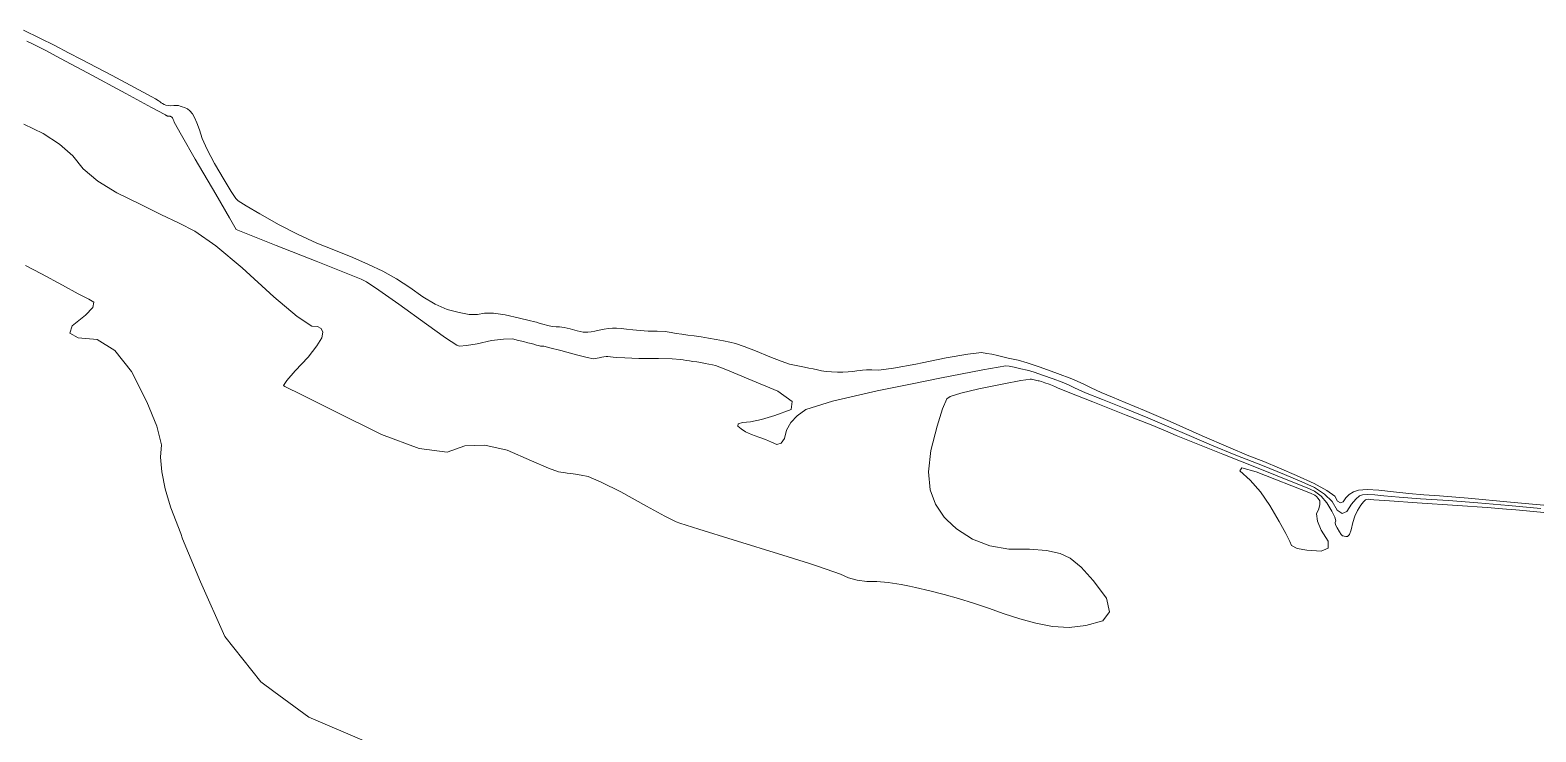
# Model space of a CAD drawing. Header units: inches. Extents: x 1337389 to 1347141, y 407035 to 414577.
# Drawn here: x 1342295 to 1343262, y 407854 to 408304 of the extents above; entities that cross this region are included whole.
import ezdxf

# ---------------------------------------------------------------- set-up
doc = ezdxf.new("R2010")
doc.units = ezdxf.units.IN
doc.header["$MEASUREMENT"] = 0
doc.layers.add('Topo', color=7, linetype='Continuous', lineweight=15, true_color=0x459900)

msp = doc.modelspace()

# ---------------------------------------------------------------- linework, layer by layer
at = {"layer": 'Topo'}
for points, elevation in [([(1342291.3238, 408303.954), (1342301.6121, 408298.827), (1342311.2341, 408293.9859), (1342320.19, 408289.433), (1342328.48, 408285.166), (1342337.8219, 408280.269), (1342348.215, 408274.7418), (1342359.6611, 408268.584), (1342368.0818, 408264.046), (1342373.4771, 408261.1271), (1342375.8469, 408259.827), (1342377.6561, 408258.7649), (1342378.903, 408257.9409), (1342379.5881, 408257.3548), (1342380.4239, 408256.8012), (1342381.412, 408256.2778), (1342382.55, 408255.7869), (1342383.9599, 408255.5088), (1342385.6399, 408255.4451), (1342387.592, 408255.5949), (1342389.2572, 408255.6069), (1342390.635, 408255.4799), (1342391.7261, 408255.2151), (1342393.046, 408254.7849), (1342394.5941, 408254.1899), (1342396.3699, 408253.431), (1342398.029, 408252.1409), (1342399.571, 408250.32), (1342400.9951, 408247.9689), (1342402.532, 408244.5438), (1342404.183, 408240.045), (1342405.947, 408234.4721), (1342409.1651, 408227.247), (1342413.836, 408218.3719), (1342419.9601, 408207.8451), (1342424.5299, 408200.347), (1342427.545, 408195.878), (1342429.0051, 408194.4381), (1342434.0981, 408191.144), (1342442.8219, 408185.997), (1342455.1782, 408178.9968), (1342467.403, 408172.7561), (1342479.4979, 408167.2729), (1342491.463, 408162.5481), (1342502.496, 408157.9631), (1342512.598, 408153.5159), (1342521.768, 408149.209), (1342530.6181, 408144.3308), (1342539.147, 408138.8839), (1342547.357, 408132.866), (1342555.3431, 408128.1551), (1342563.107, 408124.7501), (1342570.6481, 408122.652), (1342577.1321, 408121.562), (1342582.559, 408121.4811), (1342586.9299, 408122.4081), (1342592.856, 408122.3211), (1342600.3368, 408121.22), (1342609.3718, 408119.106), (1342615.7178, 408117.6099), (1342619.3758, 408116.7342), (1342620.344, 408116.4781), (1342622.034, 408116.001), (1342624.4449, 408115.3053), (1342627.576, 408114.389), (1342630.394, 408113.7839), (1342632.8961, 408113.488), (1342635.0841, 408113.5039), (1342638.091, 408113.0889), (1342641.9179, 408112.2449), (1342646.5641, 408110.9701), (1342650.3638, 408110.2341), (1342653.3189, 408110.0361), (1342655.427, 408110.3751), (1342657.859, 408110.8251), (1342660.6149, 408111.385), (1342663.6952, 408112.056), (1342666.5601, 408112.5091), (1342669.2101, 408112.7441), (1342671.645, 408112.7609), (1342674.6218, 408112.5649), (1342678.142, 408112.156), (1342682.2049, 408111.5351), (1342686.8521, 408111.0939), (1342692.083, 408110.832), (1342697.898, 408110.7491), (1342702.8302, 408110.4799), (1342706.88, 408110.023), (1342710.0471, 408109.38), (1342713.546, 408108.7938), (1342717.378, 408108.2652), (1342721.5427, 408107.7951), (1342725.9861, 408107.1599), (1342730.7069, 408106.361), (1342735.7079, 408105.3968), (1342740.2641, 408104.4861), (1342744.3751, 408103.6269), (1342748.043, 408102.8199), (1342753.5611, 408100.9929), (1342760.9311, 408098.1449), (1342770.1508, 408094.2779), (1342777.4, 408091.4631), (1342782.679, 408089.699), (1342785.9861, 408088.9881), (1342789.1708, 408088.3171), (1342792.234, 408087.686), (1342795.1731, 408087.095), (1342797.9909, 408086.503), (1342800.686, 408085.9098), (1342803.2588, 408085.317), (1342806.238, 408084.889), (1342809.624, 408084.6271), (1342813.417, 408084.5311), (1342816.9643, 408084.5559), (1342820.265, 408084.7012), (1342823.3211, 408084.9671), (1342825.8879, 408085.229), (1342827.966, 408085.4881), (1342829.5539, 408085.744), (1342832.0809, 408085.8842), (1342835.5469, 408085.908), (1342839.9512, 408085.816), (1342849.354, 408087.0691), (1342863.757, 408089.6659), (1342867.9109, 408090.5099)], 715), ([(1342293.354, 408296.961), (1342296.6132, 408295.337), (1342299.6601, 408293.8039), (1342302.497, 408292.3612), (1342305.1231, 408291.0099), (1342315.0541, 408285.708), (1342332.29, 408276.4561), (1342356.832, 408263.2539), (1342373.342, 408254.3709), (1342381.8199, 408249.807), (1342382.2679, 408249.5621), (1342382.6089, 408249.3611), (1342382.8439, 408249.2059), (1342382.974, 408249.0951), (1342383.1309, 408248.9912), (1342383.3182, 408248.8921), (1342383.533, 408248.7991), (1342383.799, 408248.747), (1342384.1159, 408248.7351), (1342384.4843, 408248.763), (1342384.7979, 408248.7651), (1342385.058, 408248.741), (1342385.2639, 408248.6911), (1342385.5129, 408248.6099), (1342385.8051, 408248.4981), (1342386.1399, 408248.3549), (1342386.454, 408248.111), (1342386.744, 408247.7679), (1342387.0132, 408247.324), (1342387.303, 408246.6779), (1342387.6149, 408245.8291), (1342387.948, 408244.7772), (1342392.5471, 408236.5521), (1342401.4121, 408221.1539), (1342414.5439, 408198.5819), (1342423.2991, 408183.534), (1342427.6883, 408176.0018), (1342427.7161, 408175.985), (1342436.2791, 408172.6021), (1342453.388, 408165.8448), (1342479.042, 408155.7149), (1342497.235, 408148.4499), (1342507.967, 408144.049), (1342511.238, 408142.5121), (1342519.2859, 408137.187), (1342532.1111, 408128.073), (1342549.7129, 408115.1699), (1342562.0632, 408106.397), (1342569.1609, 408101.754), (1342571.006, 408101.2399), (1342575.36, 408101.561), (1342582.2231, 408102.7151), (1342591.595, 408104.7021), (1342599.151, 408105.7208), (1342604.8891, 408105.772), (1342608.81, 408104.8539), (1342612.1169, 408104.0591), (1342614.8091, 408103.386), (1342616.886, 408102.8351), (1342618.732, 408102.333), (1342620.3468, 408101.88), (1342621.7321, 408101.4749), (1342622.978, 408101.2069), (1342624.0849, 408101.0761), (1342625.0519, 408101.0831), (1342629.0181, 408100.177), (1342635.9822, 408098.3579), (1342645.944, 408095.6251), (1342652.9411, 408093.861), (1342656.9733, 408093.065), (1342658.039, 408093.2371), (1342659.2691, 408093.464), (1342660.663, 408093.747), (1342662.221, 408094.087), (1342663.6701, 408094.3159), (1342665.01, 408094.435), (1342666.242, 408094.4429), (1342667.748, 408094.3442), (1342669.528, 408094.1369), (1342671.5829, 408093.8232), (1342677.1091, 408093.5552), (1342686.1062, 408093.3329), (1342698.5752, 408093.156), (1342707.463, 408092.921), (1342712.7731, 408092.6281), (1342714.5029, 408092.2762), (1342716.414, 408091.9562), (1342718.507, 408091.6682), (1342720.7821, 408091.4111), (1342723.2092, 408091.064), (1342725.7879, 408090.627), (1342728.5199, 408090.1009), (1342731.0079, 408089.603), (1342733.2539, 408089.1341), (1342735.2581, 408088.6928), (1342742.9251, 408085.7431), (1342756.2571, 408080.2839), (1342775.2529, 408072.3161), (1342784.435, 408065.7369), (1342783.8039, 408060.5469), (1342773.3599, 408056.7451), (1342764.6709, 408054.0792), (1342757.737, 408052.549), (1342752.5579, 408052.156), (1342749.8078, 408051.2679), (1342749.484, 408049.8861), (1342751.5889, 408048.0099), (1342754.5422, 408046.201), (1342758.344, 408044.4589), (1342762.995, 408042.7849), (1342767.2509, 408041.1612), (1342771.1129, 408039.585), (1342774.581, 408038.06), (1342777.346, 408038.8268), (1342779.4078, 408041.8872), (1342780.768, 408047.2412), (1342783.514, 408052.1161), (1342787.6488, 408056.5119), (1342793.171, 408060.429), (1342810.2651, 408065.7661), (1342838.931, 408072.521), (1342860.2418, 408076.8502)], 720), ([(1342291.52, 408243.536), (1342303.8731, 408237.5551), (1342314.313, 408230.8121), (1342322.8381, 408223.3069), (1342329.45, 408215.0409), (1342338.8532, 408207.1059), (1342351.0459, 408199.504), (1342366.0311, 408192.2349), (1342379.369, 408185.725), (1342391.0611, 408179.9751), (1342401.1069, 408174.9859), (1342414.6019, 408165.4508), (1342431.5462, 408151.3719), (1342451.9381, 408132.7479), (1342466.804, 408120.2621), (1342476.1421, 408113.914), (1342479.9539, 408113.703), (1342482.3098, 408112.408), (1342483.21, 408110.029), (1342482.655, 408106.564), (1342479.5049, 408101.2781), (1342473.7621, 408094.168), (1342465.4248, 408085.2369), (1342460.17, 408079.1201), (1342457.997, 408075.8161), (1342458.9051, 408075.3271), (1342469.7039, 408069.926), (1342490.3941, 408059.6121), (1342520.974, 408044.3849), (1342545.1709, 408035.5721), (1342562.984, 408033.171), (1342574.4141, 408037.1841), (1342587.2509, 408037.5779), (1342601.4941, 408034.3531), (1342617.1432, 408027.509), (1342628.1221, 408022.8748), (1342634.43, 408020.4499), (1342636.0681, 408020.2347), (1342637.9341, 408020.0009), (1342640.029, 408019.7481), (1342642.3529, 408019.4769), (1342645.376, 408019.0231), (1342649.0979, 408018.387), (1342653.5198, 408017.5671), (1342661.9661, 408013.9762), (1342674.4379, 408007.6141), (1342690.935, 407998.4801), (1342702.755, 407992.102), (1342709.8978, 407988.481), (1342712.3629, 407987.6157), (1342724.6029, 407983.7621), (1342746.6189, 407976.92), (1342778.409, 407967.09), (1342795.539, 407961.6119)], 725), ([(1342292.4669, 408152.855), (1342302.717, 408147.539), (1342316.2382, 408140.2679), (1342326.3439, 408134.823), (1342333.0351, 408131.2039), (1342336.3111, 408129.4099), (1342335.6479, 408125.9869), (1342331.0469, 408120.935), (1342322.508, 408114.2529), (1342320.8909, 408109.4581), (1342326.1971, 408106.549), (1342338.4252, 408105.526), (1342349.8672, 408098.329), (1342360.5231, 408084.9582), (1342370.393, 408065.414), (1342376.7898, 408049.714), (1342379.7163, 408037.8568), (1342379.17, 408029.8449), (1342379.9958, 408020.437), (1342382.1929, 408009.6328), (1342384.308, 408002.405)], 730), ([(1342867.9109, 408090.5099), (1342883.159, 408093.607), (1342897.204, 408096.0672), (1342905.891, 408097.0469), (1342909.2201, 408096.5449), (1342912.6091, 408095.926), (1342916.0561, 408095.1919), (1342919.5628, 408094.341), (1342922.953, 408093.5479), (1342926.225, 408092.8119), (1342929.3801, 408092.134), (1342935.1789, 408090.3871), (1342939.5981, 408088.9131)], 715), ([(1342860.2418, 408076.8502), (1342879.17, 408080.6949), (1342906.6891, 408086.039), (1342921.488, 408088.5549), (1342923.5671, 408088.241), (1342925.684, 408087.8549), (1342927.838, 408087.396), (1342930.028, 408086.865), (1342932.145, 408086.3699), (1342934.1901, 408085.9098), (1342936.1608, 408085.4859), (1342937.4469, 408085.0977)], 720), ([(1342937.4469, 408085.0977), (1342939.7828, 408084.3949), (1342945.056, 408082.6359), (1342951.9799, 408080.2101), (1342957.6932, 408078.02), (1342962.196, 408076.0669), (1342965.4879, 408074.351), (1342972.6269, 408071.27), (1342983.6109, 408066.8231), (1342998.442, 408061.0121), (1343012.6348, 408055.2301), (1343026.1911, 408049.4771), (1343039.1091, 408043.7539), (1343053.4223, 408037.6887), (1343069.1289, 408031.2811), (1343086.231, 408024.5311), (1343100.321, 408018.8179), (1343111.3989, 408014.1421), (1343119.465, 408010.5031), (1343125.9288, 408006.2491), (1343130.7892, 408001.382), (1343134.0481, 407995.9001), (1343137.228, 407993.7991), (1343140.33, 407995.078), (1343143.3543, 407999.7381), (1343146.039, 408003.0759), (1343148.386, 408005.093), (1343150.3949, 408005.7881), (1343153.666, 408006.0201), (1343158.2, 408005.789), (1343163.9949, 408005.093), (1343173.8109, 408004.235), (1343187.646, 408003.214), (1343205.502, 408002.031), (1343224.3021, 408000.589), (1343244.046, 407998.8881), (1343264.735, 407996.9288)], 720), ([(1342939.5981, 408088.9131), (1342943.62, 408087.5711), (1342954.7049, 408083.687), (1342963.8521, 408080.1809), (1342971.06, 408077.0551), (1342976.331, 408074.3079), (1342982.599, 408071.397), (1342989.865, 408068.323), (1342998.1279, 408065.0851), (1343010.477, 408059.896), (1343026.911, 408052.7561), (1343047.4309, 408043.6651), (1343064.287, 408036.3512), (1343077.48, 408030.8141), (1343087.008, 408027.0529), (1343097.163, 408022.8299), (1343107.945, 408018.1449), (1343119.3531, 408012.9981), (1343127.5641, 408008.5479), (1343132.5771, 408004.7961), (1343134.392, 408001.742), (1343136.1641, 408000.5712), (1343137.8932, 408001.2841), (1343139.577, 408003.8801), (1343141.804, 408005.9933), (1343144.574, 408007.623), (1343147.885, 408008.7689), (1343153.2769, 408009.1512), (1343160.749, 408008.7689), (1343170.302, 408007.623), (1343179.987, 408006.639), (1343189.804, 408005.8179), (1343199.7519, 408005.1581), (1343218.2369, 408003.5961), (1343245.2579, 408001.131), (1343280.8159, 407997.7629)], 715), ([(1342883.672, 407989.74), (1342881.9829, 407991.3389), (1342876.3121, 407999.726), (1342872.8719, 408009.02), (1342871.9151, 408020.4829), (1342873.4421, 408034.1139), (1342877.453, 408049.912), (1342880.862, 408060.966), (1342883.6679, 408067.2739), (1342885.8719, 408068.8381), (1342892.6941, 408070.968), (1342904.135, 408073.6639), (1342920.1951, 408076.9261), (1342931.1779, 408079.0591), (1342934.345, 408079.597)], 725), ([(1342934.345, 408079.597), (1342937.0849, 408080.0631), (1342937.9149, 408079.938), (1342938.7589, 408079.7841), (1342939.619, 408079.6011), (1342940.4931, 408079.3891), (1342941.3381, 408079.1909), (1342942.154, 408079.0079), (1342942.9408, 408078.8379), (1342944.3861, 408078.4029), (1342946.4909, 408077.7011), (1342949.2539, 408076.7331), (1342951.535, 408075.859), (1342953.332, 408075.0791), (1342954.646, 408074.394), (1342962.6539, 408071.143), (1342977.3582, 408065.3239), (1342998.7561, 408056.9389), (1343014.7939, 408050.564), (1343025.4709, 408046.1979), (1343030.787, 408043.8429), (1343042.5569, 408039.026), (1343060.779, 408031.7491), (1343085.4541, 408022.01), (1343103.479, 408014.807), (1343114.8532, 408010.1401), (1343119.5771, 408008.0083), (1343123.773, 408004.826), (1343127.4419, 408000.592), (1343130.5831, 407995.3069), (1343132.531, 407991.445), (1343133.2851, 407989.0069), (1343132.8461, 407987.992), (1343133.081, 407986.49), (1343133.9899, 407984.5021), (1343135.5719, 407982.0269), (1343136.758, 407980.3409), (1343137.5471, 407979.4441), (1343137.9399, 407979.3361), (1343138.6089, 407979.2099), (1343139.5552, 407979.0681), (1343140.778, 407978.9081), (1343141.9399, 407980.328), (1343143.04, 407983.3288), (1343144.0781, 407987.9111), (1343145.4789, 407992.0568), (1343147.242, 407995.768), (1343149.3671, 407999.043), (1343151.0201, 408001.308), (1343152.199, 408002.563), (1343152.9049, 408002.8079), (1343154.0559, 408002.8892), (1343155.6501, 408002.8079), (1343157.6881, 408002.563), (1343167.6339, 408001.8311), (1343185.4889, 408000.611), (1343211.2519, 407998.904), (1343230.3672, 407997.5819), (1343242.8339, 407996.645), (1343248.654, 407996.0941), (1343278.006, 407993.253)], 725), ([(1342384.308, 408002.405), (1342385.7621, 407997.433), (1342392.0651, 407980.8401)], 730), ([(1342859.6239, 407947.0971), (1342863.491, 407946.31), (1342872.7171, 407944.1901), (1342881.967, 407941.8211), (1342891.2379, 407939.203), (1342900.726, 407936.2559), (1342910.431, 407932.9802), (1342920.351, 407929.3742), (1342930.4902, 407926.213), (1342940.8471, 407923.4961), (1342951.4229, 407921.2231), (1342962.0859, 407920.7039), (1342972.8378, 407921.9402), (1342983.677, 407924.93), (1342988.072, 407930.7402), (1342986.0212, 407939.3698), (1342977.5261, 407950.82), (1342969.748, 407959.434), (1342962.6869, 407965.2108), (1342956.344, 407968.1498), (1342947.6869, 407970.0688), (1342936.716, 407970.967), (1342923.4309, 407970.843), (1342911.1969, 407972.9511), (1342900.0151, 407977.2899), (1342889.8838, 407983.8599), (1342883.672, 407989.74)], 725), ([(1342392.0651, 407980.8401), (1342393.31, 407977.5609), (1342404.8371, 407950.0151), (1342420.3441, 407914.7949), (1342443.5021, 407885.8191), (1342451.9302, 407879.6)], 730), ([(1342795.539, 407961.6119), (1342801.3372, 407959.7579), (1342815.404, 407954.9219), (1342820.61, 407952.5841), (1342826.221, 407951.0041), (1342832.2381, 407950.1821), (1342838.6611, 407950.118), (1342846.01, 407949.4509), (1342854.2872, 407948.182), (1342859.6239, 407947.0971)], 725), ([(1342451.9302, 407879.6), (1342474.3119, 407863.0849), (1342512.7739, 407846.5939), (1342538.8909, 407835.4311), (1342552.662, 407829.5971), (1342554.0879, 407829.091), (1342555.2341, 407828.8099), (1342556.1001, 407828.7541), (1342556.6861, 407828.9241), (1342556.8351, 407828.478), (1342556.5449, 407827.4149), (1342555.818, 407825.7362), (1342547.806, 407816.3551), (1342532.5089, 407799.271), (1342509.927, 407774.4849), (1342491.904, 407752.6271), (1342478.4389, 407733.6959), (1342469.533, 407717.6931), (1342461.499, 407714.0671)], 730)]:
    msp.add_lwpolyline(points, dxfattribs=dict(at, elevation=elevation))
at = {"layer": 'Topo', "elevation": 730}
msp.add_lwpolyline([(1343116.9249, 408006.76), (1343119.6889, 408005.5131), (1343120.916, 408004.5821), (1343121.9891, 408003.3441), (1343122.9079, 408001.7981), (1343123.0301, 407999.6341), (1343122.355, 407996.8521), (1343120.884, 407993.452), (1343121.3939, 407988.855), (1343123.883, 407983.0608), (1343128.3541, 407976.0721), (1343128.3179, 407971.5938), (1343123.7781, 407969.6281), (1343114.731, 407970.173), (1343108.3679, 407971.383), (1343104.6878, 407973.2571), (1343103.691, 407975.7952), (1343101.0719, 407980.911), (1343096.8321, 407988.6071), (1343090.9709, 407998.8819), (1343084.814, 408007.749), (1343078.3611, 408015.2072), (1343071.613, 408021.257), (1343072.899, 408023.0079), (1343082.219, 408020.458)], close=True, dxfattribs=at)

doc.saveas('drawing.dxf')
